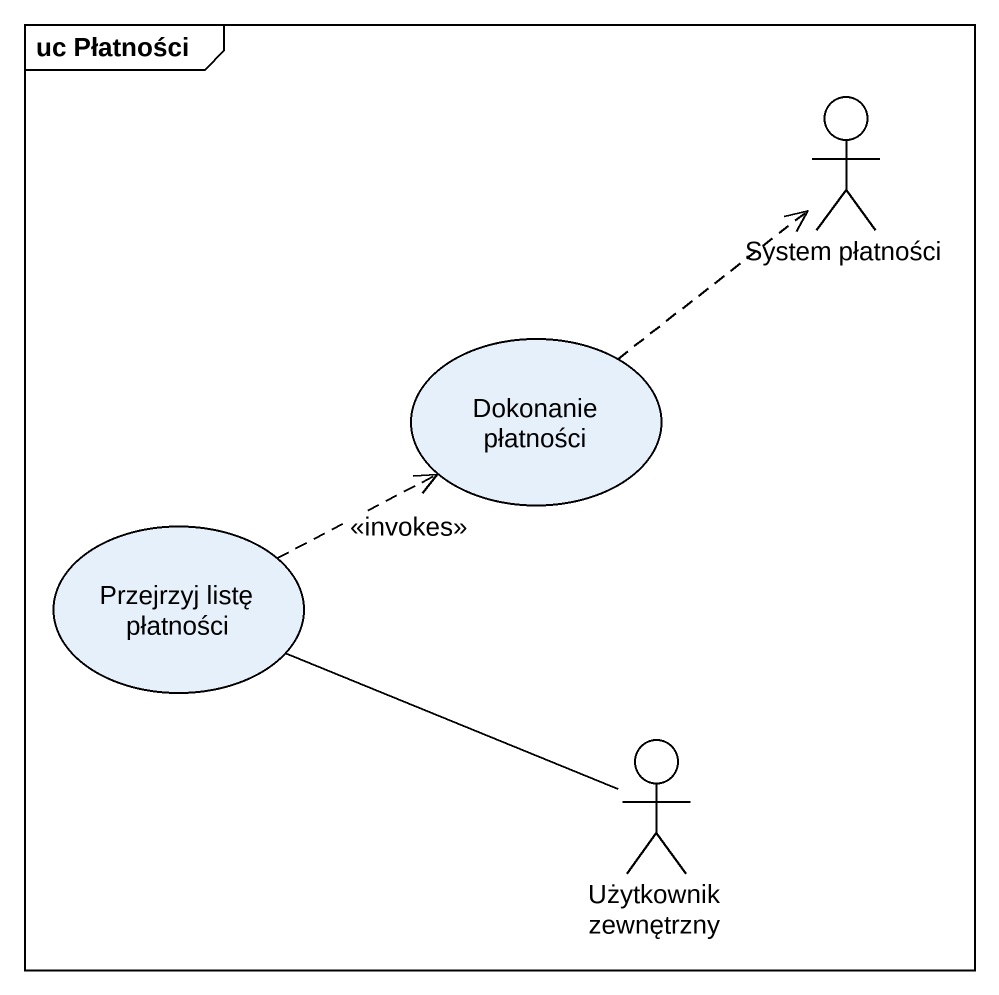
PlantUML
@startuml
mainframe uc Płatności
actor "System płatności" as System_płatności
usecase "Dokonanie płatności" as Dokonanie_płatności
usecase "Przejrzyj listę płatności" as Przejrzyj_listę_płatności
actor "Użytkownik zewnętrzny" as Użytkownik_zewnętrzny
Dokonanie_płatności .up.> System_płatności
Przejrzyj_listę_płatności .right.> Dokonanie_płatności : <<invokes>>
Użytkownik_zewnętrzny -left- Przejrzyj_listę_płatności
@enduml
